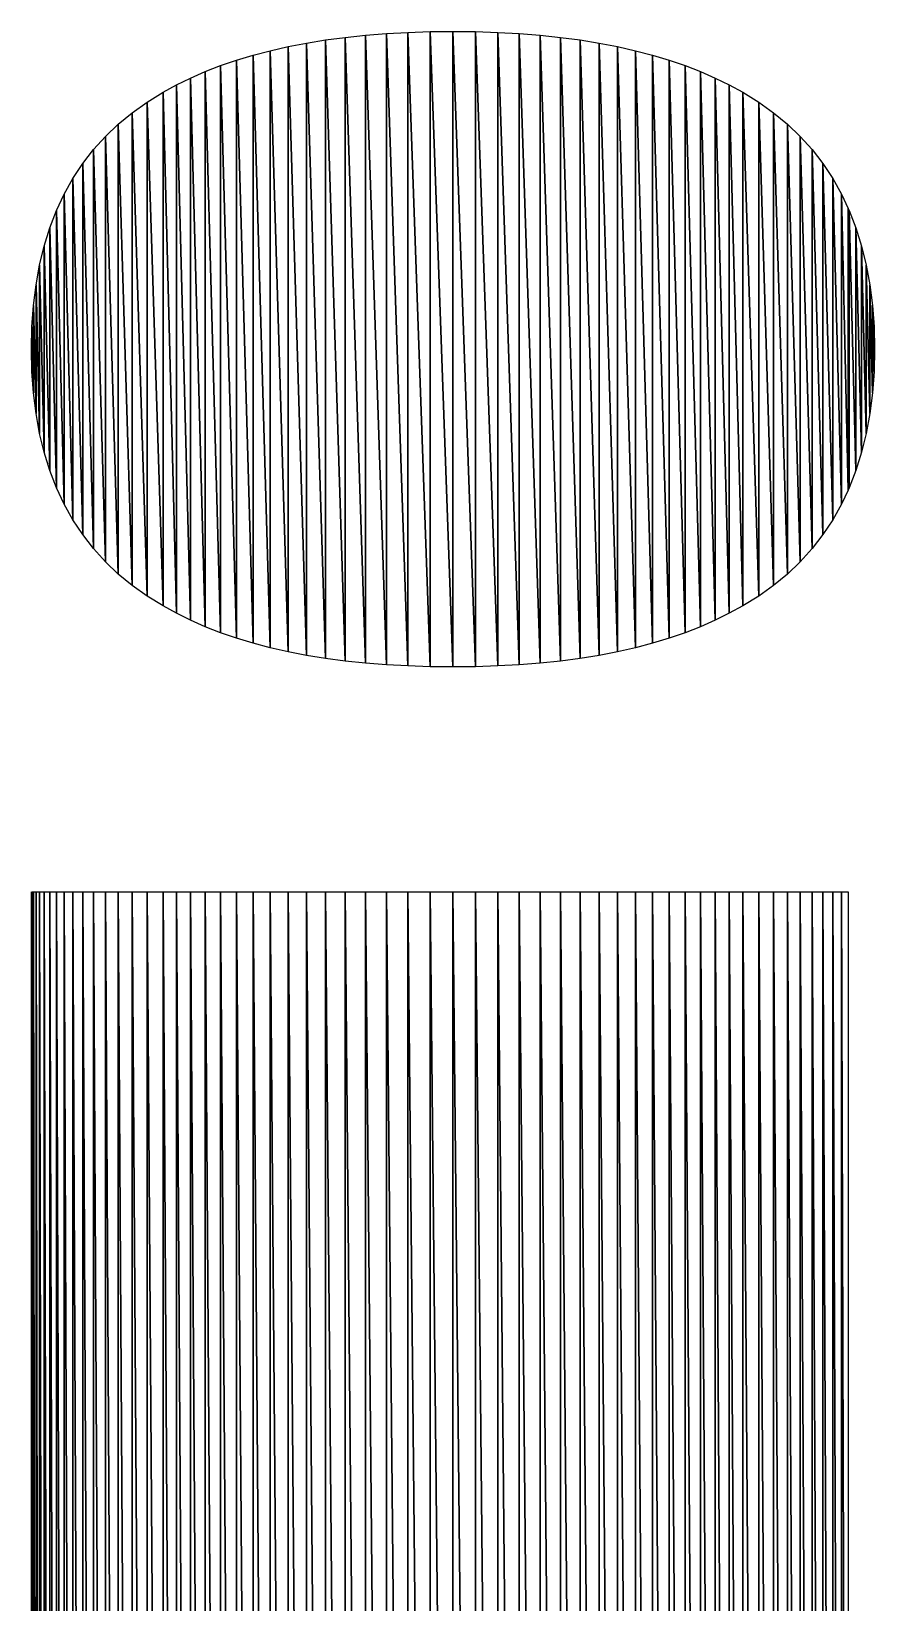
# Model space of a CAD drawing. Extents: x 0 to 4200, y 0 to 2970.
# Drawn here: x 3920.7 to 3929.3, y 324.62 to 340.65 of the extents above; entities that cross this region are included whole.
import ezdxf

# ---------------------------------------------------------------- set-up
doc = ezdxf.new("R2010")
doc.units = 0
doc.layers.get('0').update_dxf_attribs({"linetype": 'CONTINUOUS'})

msp = doc.modelspace()

# ---------------------------------------------------------------- linework, layer by layer
at = {"color": 7, "linetype": 'CONTINUOUS'}
for points in [[(3923.504614, 334.287498), (3923.316726, 340.49889), (3923.504614, 340.535269), (3923.504614, 334.287498)], [(3923.698842, 334.256099), (3923.504614, 340.535269), (3923.698842, 340.566791), (3923.698842, 334.256099)], [(3923.504614, 334.287498), (3923.504614, 340.535269), (3923.698842, 334.256099), (3923.504614, 334.287498)], [(3923.899414, 334.229582), (3923.698842, 340.566791), (3923.899414, 340.59346), (3923.899414, 334.229582)], [(3923.698842, 334.256099), (3923.698842, 340.566791), (3923.899414, 334.229582), (3923.698842, 334.256099)], [(3924.106335, 334.207928), (3923.899414, 340.59346), (3924.106335, 340.615277), (3924.106335, 334.207928)], [(3923.899414, 334.229582), (3923.899414, 340.59346), (3924.106335, 334.207928), (3923.899414, 334.229582)], [(3924.319608, 334.191118), (3924.106335, 340.615277), (3924.319608, 340.632242), (3924.319608, 334.191118)], [(3924.106335, 334.207928), (3924.106335, 340.615277), (3924.319608, 334.191118), (3924.106335, 334.207928)], [(3924.539237, 334.179135), (3924.319608, 340.632242), (3924.539237, 340.644359), (3924.539237, 334.179135)], [(3924.319608, 334.191118), (3924.319608, 340.632242), (3924.539237, 334.179135), (3924.319608, 334.191118)], [(3924.765226, 334.171959), (3924.539237, 340.644359), (3924.765226, 340.651628), (3924.765226, 334.171959)], [(3924.539237, 334.179135), (3924.539237, 340.644359), (3924.765226, 334.171959), (3924.539237, 334.179135)], [(3924.997579, 334.169571), (3924.765226, 340.651628), (3924.997579, 340.65405), (3924.997579, 334.169571)], [(3924.765226, 334.171959), (3924.765226, 340.651628), (3924.997579, 334.169571), (3924.765226, 334.171959)], [(3924.997579, 334.169571), (3924.997579, 340.65405), (3925.229746, 334.171959), (3924.997579, 334.169571)], [(3925.229746, 334.171959), (3924.997579, 340.65405), (3925.229746, 340.651628), (3925.229746, 334.171959)], [(3925.229746, 334.171959), (3925.229746, 340.651628), (3925.455575, 334.179135), (3925.229746, 334.171959)], [(3925.455575, 334.179135), (3925.229746, 340.651628), (3925.455575, 340.644359), (3925.455575, 334.179135)], [(3925.455575, 334.179135), (3925.455575, 340.644359), (3925.675075, 334.191118), (3925.455575, 334.179135)], [(3925.675075, 334.191118), (3925.455575, 340.644359), (3925.675075, 340.632242), (3925.675075, 334.191118)], [(3925.675075, 334.191118), (3925.675075, 340.632242), (3925.88825, 334.207928), (3925.675075, 334.191118)], [(3925.88825, 334.207928), (3925.675075, 340.632242), (3925.88825, 340.615277), (3925.88825, 334.207928)], [(3925.88825, 334.207928), (3925.88825, 340.615277), (3926.095107, 334.229582), (3925.88825, 334.207928)], [(3926.095107, 334.229582), (3925.88825, 340.615277), (3926.095107, 340.59346), (3926.095107, 334.229582)], [(3926.095107, 334.229582), (3926.095107, 340.59346), (3926.295652, 334.256099), (3926.095107, 334.229582)], [(3926.295652, 334.256099), (3926.095107, 340.59346), (3926.295652, 340.566791), (3926.295652, 334.256099)], [(3926.295652, 334.256099), (3926.295652, 340.566791), (3926.489892, 334.287498), (3926.295652, 334.256099)], [(3926.489892, 334.287498), (3926.295652, 340.566791), (3926.489892, 340.535269), (3926.489892, 334.287498)], [(3926.489892, 334.287498), (3926.489892, 340.535269), (3926.677833, 334.323798), (3926.489892, 334.287498)], [(3926.677833, 334.323798), (3926.489892, 340.535269), (3926.677833, 340.49889), (3926.677833, 334.323798)], [(3922.959958, 334.411175), (3922.791069, 340.360607), (3922.959958, 340.411561), (3922.959958, 334.411175)], [(3923.135176, 334.365018), (3922.959958, 340.411561), (3923.135176, 340.457655), (3923.135176, 334.365018)], [(3922.959958, 334.411175), (3922.959958, 340.411561), (3923.135176, 334.365018), (3922.959958, 334.411175)], [(3923.316726, 334.323798), (3923.135176, 340.457655), (3923.316726, 340.49889), (3923.316726, 334.323798)], [(3923.135176, 334.365018), (3923.135176, 340.457655), (3923.316726, 334.323798), (3923.135176, 334.365018)], [(3923.316726, 334.323798), (3923.316726, 340.49889), (3923.504614, 334.287498), (3923.316726, 334.323798)], [(3926.677833, 334.323798), (3926.677833, 340.49889), (3926.859481, 334.365018), (3926.677833, 334.323798)], [(3926.859481, 334.365018), (3926.677833, 340.49889), (3926.859481, 340.457655), (3926.859481, 334.365018)], [(3926.859481, 334.365018), (3926.859481, 340.457655), (3927.034842, 334.411175), (3926.859481, 334.365018)], [(3927.034842, 334.411175), (3926.859481, 340.457655), (3927.034842, 340.411561), (3927.034842, 334.411175)], [(3927.034842, 334.411175), (3927.034842, 340.411561), (3927.203923, 334.46229), (3927.034842, 334.411175)], [(3927.203923, 334.46229), (3927.034842, 340.411561), (3927.203923, 340.360607), (3927.203923, 334.46229)], [(3922.472261, 334.579465), (3922.322336, 340.178567), (3922.472261, 340.244112), (3922.472261, 334.579465)], [(3922.628505, 334.51838), (3922.472261, 340.244112), (3922.628505, 340.304791), (3922.628505, 334.51838)], [(3922.472261, 334.579465), (3922.472261, 340.244112), (3922.628505, 334.51838), (3922.472261, 334.579465)], [(3922.791069, 334.46229), (3922.628505, 340.304791), (3922.791069, 340.360607), (3922.791069, 334.46229)], [(3922.628505, 334.51838), (3922.628505, 340.304791), (3922.791069, 334.46229), (3922.628505, 334.51838)], [(3922.791069, 334.46229), (3922.791069, 340.360607), (3922.959958, 334.411175), (3922.791069, 334.46229)], [(3927.203923, 334.46229), (3927.203923, 340.360607), (3927.366729, 334.51838), (3927.203923, 334.46229)], [(3927.366729, 334.51838), (3927.203923, 340.360607), (3927.366729, 340.304791), (3927.366729, 334.51838)], [(3927.366729, 334.51838), (3927.366729, 340.304791), (3927.523268, 334.579465), (3927.366729, 334.51838)], [(3927.523268, 334.579465), (3927.366729, 340.304791), (3927.523268, 340.244112), (3927.523268, 334.579465)], [(3927.523268, 334.579465), (3927.523268, 340.244112), (3927.673544, 334.645563), (3927.523268, 334.579465)], [(3927.673544, 334.645563), (3927.523268, 340.244112), (3927.673544, 340.178567), (3927.673544, 334.645563)], [(3922.178723, 334.716693), (3922.04142, 340.032878), (3922.178723, 340.108157), (3922.178723, 334.716693)], [(3922.322336, 334.645563), (3922.178723, 340.108157), (3922.322336, 340.178567), (3922.322336, 334.645563)], [(3922.178723, 334.716693), (3922.178723, 340.108157), (3922.322336, 334.645563), (3922.178723, 334.716693)], [(3922.322336, 334.645563), (3922.322336, 340.178567), (3922.472261, 334.579465), (3922.322336, 334.645563)], [(3927.673544, 334.645563), (3927.673544, 340.178567), (3927.817565, 334.716693), (3927.673544, 334.645563)], [(3927.817565, 334.716693), (3927.673544, 340.178567), (3927.817565, 340.108157), (3927.817565, 334.716693)], [(3927.817565, 334.716693), (3927.817565, 340.108157), (3927.955337, 334.792873), (3927.817565, 334.716693)], [(3927.955337, 334.792873), (3927.817565, 340.108157), (3927.955337, 340.032878), (3927.955337, 334.792873)], [(3921.878506, 334.892461), (3921.726183, 339.824855), (3921.878506, 339.93322), (3921.878506, 334.892461)], [(3922.04142, 334.792873), (3921.878506, 339.93322), (3922.04142, 340.032878), (3922.04142, 334.792873)], [(3921.878506, 334.892461), (3921.878506, 339.93322), (3922.04142, 334.792873), (3921.878506, 334.892461)], [(3922.04142, 334.792873), (3922.04142, 340.032878), (3922.178723, 334.716693), (3922.04142, 334.792873)], [(3927.955337, 334.792873), (3927.955337, 340.032878), (3928.117479, 334.892461), (3927.955337, 334.792873)], [(3928.117479, 334.892461), (3927.955337, 340.032878), (3928.117479, 339.93322), (3928.117479, 334.892461)], [(3928.117479, 334.892461), (3928.117479, 339.93322), (3928.269266, 335.000631), (3928.117479, 334.892461)], [(3928.269266, 335.000631), (3928.117479, 339.93322), (3928.269266, 339.824855), (3928.269266, 335.000631)], [(3921.726183, 335.000631), (3921.584438, 339.707815), (3921.726183, 339.824855), (3921.726183, 335.000631)], [(3921.726183, 335.000631), (3921.726183, 339.824855), (3921.878506, 334.892461), (3921.726183, 335.000631)], [(3928.269266, 335.000631), (3928.269266, 339.824855), (3928.410686, 335.117375), (3928.269266, 335.000631)], [(3928.410686, 335.117375), (3928.269266, 339.824855), (3928.410686, 339.707815), (3928.410686, 335.117375)], [(3921.453261, 335.242687), (3921.332641, 339.447841), (3921.453261, 339.582133), (3921.453261, 335.242687)], [(3921.584438, 335.117375), (3921.453261, 339.582133), (3921.584438, 339.707815), (3921.584438, 335.117375)], [(3921.453261, 335.242687), (3921.453261, 339.582133), (3921.584438, 335.117375), (3921.453261, 335.242687)], [(3921.584438, 335.117375), (3921.584438, 339.707815), (3921.726183, 335.000631), (3921.584438, 335.117375)], [(3928.410686, 335.117375), (3928.410686, 339.707815), (3928.541723, 335.242687), (3928.410686, 335.117375)], [(3928.541723, 335.242687), (3928.410686, 339.707815), (3928.541723, 339.582133), (3928.541723, 335.242687)], [(3928.541723, 335.242687), (3928.541723, 339.582133), (3928.662362, 335.376558), (3928.541723, 335.242687)], [(3928.662362, 335.376558), (3928.541723, 339.582133), (3928.662362, 339.447841), (3928.662362, 335.376558)], [(3921.332641, 335.376558), (3921.222567, 339.304974), (3921.332641, 339.447841), (3921.332641, 335.376558)], [(3921.332641, 335.376558), (3921.332641, 339.447841), (3921.453261, 335.242687), (3921.332641, 335.376558)], [(3928.662362, 335.376558), (3928.662362, 339.447841), (3928.772589, 335.51898), (3928.662362, 335.376558)], [(3928.772589, 335.51898), (3928.662362, 339.447841), (3928.772589, 339.304974), (3928.772589, 335.51898)], [(3921.222567, 335.51898), (3921.123028, 339.153563), (3921.222567, 339.304974), (3921.222567, 335.51898)], [(3921.222567, 335.51898), (3921.222567, 339.304974), (3921.332641, 335.376558), (3921.222567, 335.51898)], [(3928.772589, 335.51898), (3928.772589, 339.304974), (3928.872388, 335.669946), (3928.772589, 335.51898)], [(3928.872388, 335.669946), (3928.772589, 339.304974), (3928.872388, 339.153563), (3928.872388, 335.669946)], [(3921.123028, 335.669946), (3921.034013, 338.993641), (3921.123028, 339.153563), (3921.123028, 335.669946)], [(3921.123028, 335.669946), (3921.123028, 339.153563), (3921.222567, 335.51898), (3921.123028, 335.669946)], [(3928.872388, 335.669946), (3928.872388, 339.153563), (3928.961745, 335.829447), (3928.872388, 335.669946)], [(3928.961745, 335.829447), (3928.872388, 339.153563), (3928.961745, 338.993641), (3928.961745, 335.829447)], [(3921.034013, 335.829447), (3920.955512, 338.825241), (3921.034013, 338.993641), (3921.034013, 335.829447)], [(3921.034013, 335.829447), (3921.034013, 338.993641), (3921.123028, 335.669946), (3921.034013, 335.829447)], [(3928.961745, 335.829447), (3928.961745, 338.993641), (3929.029869, 335.974527), (3928.961745, 335.829447)], [(3929.029869, 335.974527), (3928.961745, 338.993641), (3929.029869, 338.848241), (3929.029869, 335.974527)], [(3920.955512, 335.997477), (3920.887512, 338.648396), (3920.955512, 338.825241), (3920.955512, 335.997477)], [(3920.955512, 335.997477), (3920.955512, 338.825241), (3921.034013, 335.829447), (3920.955512, 335.997477)], [(3929.029869, 335.974527), (3929.029869, 338.848241), (3929.040645, 335.997477), (3929.029869, 335.974527)], [(3929.040645, 335.997477), (3929.029869, 338.848241), (3929.040645, 338.825241), (3929.040645, 335.997477)], [(3929.040645, 335.997477), (3929.040645, 338.825241), (3929.109073, 336.174026), (3929.040645, 335.997477)], [(3929.109073, 336.174026), (3929.040645, 338.825241), (3929.109073, 338.648396), (3929.109073, 336.174026)], [(3920.887512, 336.174026), (3920.830005, 338.463138), (3920.887512, 338.648396), (3920.887512, 336.174026)], [(3920.887512, 336.174026), (3920.887512, 338.648396), (3920.955512, 335.997477), (3920.887512, 336.174026)], [(3929.109073, 336.174026), (3929.109073, 338.648396), (3929.167014, 336.359088), (3929.109073, 336.174026)], [(3929.167014, 336.359088), (3929.109073, 338.648396), (3929.167014, 338.463138), (3929.167014, 336.359088)], [(3920.830005, 336.359088), (3920.782977, 338.269501), (3920.830005, 338.463138), (3920.830005, 336.359088)], [(3920.830005, 336.359088), (3920.830005, 338.463138), (3920.887512, 336.174026), (3920.830005, 336.359088)], [(3929.167014, 336.359088), (3929.167014, 338.463138), (3929.214454, 336.552655), (3929.167014, 336.359088)], [(3929.214454, 336.552655), (3929.167014, 338.463138), (3929.214454, 338.269501), (3929.214454, 336.552655)], [(3920.782977, 336.552655), (3920.74642, 338.067517), (3920.782977, 338.269501), (3920.782977, 336.552655)], [(3920.782977, 336.552655), (3920.782977, 338.269501), (3920.830005, 336.359088), (3920.782977, 336.552655)], [(3929.214454, 336.552655), (3929.214454, 338.269501), (3929.251377, 336.754718), (3929.214454, 336.552655)], [(3929.251377, 336.754718), (3929.214454, 338.269501), (3929.251377, 338.067517), (3929.251377, 336.754718)], [(3920.74642, 336.754718), (3920.72032, 337.857218), (3920.74642, 338.067517), (3920.74642, 336.754718)], [(3920.74642, 336.754718), (3920.74642, 338.067517), (3920.782977, 336.552655), (3920.74642, 336.754718)], [(3929.251377, 336.754718), (3929.251377, 338.067517), (3929.277769, 336.96527), (3929.251377, 336.754718)], [(3929.277769, 336.96527), (3929.251377, 338.067517), (3929.277769, 337.857218), (3929.277769, 336.96527)], [(3920.72032, 336.96527), (3920.704669, 337.638639), (3920.72032, 337.857218), (3920.72032, 336.96527)], [(3920.72032, 336.96527), (3920.72032, 337.857218), (3920.74642, 336.754718), (3920.72032, 336.96527)], [(3929.277769, 336.96527), (3929.277769, 337.857218), (3929.293616, 337.184304), (3929.277769, 336.96527)], [(3929.293616, 337.184304), (3929.277769, 337.857218), (3929.293616, 337.638639), (3929.293616, 337.184304)], [(3920.704669, 337.184304), (3920.699454, 337.41181), (3920.704669, 337.638639), (3920.704669, 337.184304)], [(3920.704669, 337.184304), (3920.704669, 337.638639), (3920.72032, 336.96527), (3920.704669, 337.184304)], [(3929.293616, 337.184304), (3929.293616, 337.638639), (3929.298901, 337.41181), (3929.293616, 337.184304)], [(3920.699454, 308.857086), (3920.699454, 331.875603), (3920.704669, 308.857086)], [(3920.704669, 308.857086), (3920.699454, 331.875603), (3920.704669, 308.857086)], [(3920.704669, 308.857086), (3920.704669, 331.875603), (3920.72032, 308.857086), (3920.704669, 308.857086)], [(3920.72032, 308.857086), (3920.704669, 331.875603), (3920.72032, 331.875603), (3920.72032, 308.857086)], [(3920.72032, 308.857086), (3920.72032, 331.875603), (3920.74642, 308.857086), (3920.72032, 308.857086)], [(3920.74642, 308.857086), (3920.72032, 331.875603), (3920.74642, 331.875603), (3920.74642, 308.857086)], [(3920.74642, 308.857086), (3920.74642, 331.875603), (3920.782977, 308.857086), (3920.74642, 308.857086)], [(3920.782977, 308.857086), (3920.74642, 331.875603), (3920.782977, 331.875603), (3920.782977, 308.857086)], [(3920.782977, 308.857086), (3920.782977, 331.875603), (3920.830005, 308.857086), (3920.782977, 308.857086)], [(3920.830005, 308.857086), (3920.782977, 331.875603), (3920.830005, 331.875603), (3920.830005, 308.857086)], [(3920.830005, 308.857086), (3920.830005, 331.875603), (3920.887512, 308.857086), (3920.830005, 308.857086)], [(3920.887512, 308.857086), (3920.830005, 331.875603), (3920.887512, 331.875603), (3920.887512, 308.857086)], [(3920.887512, 308.857086), (3920.887512, 331.875603), (3920.955512, 308.857086), (3920.887512, 308.857086)], [(3920.955512, 308.857086), (3920.887512, 331.875603), (3920.955512, 331.875603), (3920.955512, 308.857086)], [(3920.955512, 308.857086), (3920.955512, 331.875603), (3921.034013, 308.857086), (3920.955512, 308.857086)], [(3921.034013, 308.857086), (3920.955512, 331.875603), (3921.034013, 331.875603), (3921.034013, 308.857086)], [(3921.034013, 308.857086), (3921.034013, 331.875603), (3921.123028, 308.857086), (3921.034013, 308.857086)], [(3921.123028, 308.857086), (3921.034013, 331.875603), (3921.123028, 331.875603), (3921.123028, 308.857086)], [(3921.123028, 308.857086), (3921.123028, 331.875603), (3921.222567, 308.857086), (3921.123028, 308.857086)], [(3921.222567, 308.857086), (3921.123028, 331.875603), (3921.222567, 331.875603), (3921.222567, 308.857086)], [(3921.222567, 308.857086), (3921.222567, 331.875603), (3921.332641, 308.857086), (3921.222567, 308.857086)], [(3921.332641, 308.857086), (3921.222567, 331.875603), (3921.332641, 331.875603), (3921.332641, 308.857086)], [(3921.332641, 308.857086), (3921.332641, 331.875603), (3921.453261, 308.857086), (3921.332641, 308.857086)], [(3921.453261, 308.857086), (3921.332641, 331.875603), (3921.453261, 331.875603), (3921.453261, 308.857086)], [(3921.453261, 308.857086), (3921.453261, 331.875603), (3921.584438, 308.857086), (3921.453261, 308.857086)], [(3921.584438, 308.857086), (3921.453261, 331.875603), (3921.584438, 331.875603), (3921.584438, 308.857086)], [(3921.584438, 308.857086), (3921.584438, 331.875603), (3921.726183, 308.857086), (3921.584438, 308.857086)], [(3921.726183, 308.857086), (3921.584438, 331.875603), (3921.726183, 331.875603), (3921.726183, 308.857086)], [(3921.726183, 308.857086), (3921.726183, 331.875603), (3921.878506, 308.857086), (3921.726183, 308.857086)], [(3921.878506, 308.857086), (3921.726183, 331.875603), (3921.878506, 331.875603), (3921.878506, 308.857086)], [(3921.878506, 308.857086), (3921.878506, 331.875603), (3922.04142, 308.857086), (3921.878506, 308.857086)], [(3922.04142, 308.857086), (3921.878506, 331.875603), (3922.04142, 331.875603), (3922.04142, 308.857086)], [(3922.04142, 308.857086), (3922.04142, 331.875603), (3922.178723, 308.857086), (3922.04142, 308.857086)], [(3922.178723, 308.857086), (3922.04142, 331.875603), (3922.178723, 331.875603), (3922.178723, 308.857086)], [(3922.178723, 308.857086), (3922.178723, 331.875603), (3922.322336, 308.857086), (3922.178723, 308.857086)], [(3922.322336, 308.857086), (3922.178723, 331.875603), (3922.322336, 331.875603), (3922.322336, 308.857086)], [(3922.322336, 308.857086), (3922.322336, 331.875603), (3922.472261, 308.857086), (3922.322336, 308.857086)], [(3922.472261, 308.857086), (3922.322336, 331.875603), (3922.472261, 331.875603), (3922.472261, 308.857086)], [(3922.472261, 308.857086), (3922.472261, 331.875603), (3922.628505, 308.857086), (3922.472261, 308.857086)], [(3922.628505, 308.857086), (3922.472261, 331.875603), (3922.628505, 331.875603), (3922.628505, 308.857086)], [(3922.628505, 308.857086), (3922.628505, 331.875603), (3922.791069, 308.857086), (3922.628505, 308.857086)], [(3922.791069, 308.857086), (3922.628505, 331.875603), (3922.791069, 331.875603), (3922.791069, 308.857086)], [(3922.791069, 308.857086), (3922.791069, 331.875603), (3922.959958, 308.857086), (3922.791069, 308.857086)], [(3922.959958, 308.857086), (3922.791069, 331.875603), (3922.959958, 331.875603), (3922.959958, 308.857086)], [(3922.959958, 308.857086), (3922.959958, 331.875603), (3923.135176, 308.857086), (3922.959958, 308.857086)], [(3923.135176, 308.857086), (3922.959958, 331.875603), (3923.135176, 331.875603), (3923.135176, 308.857086)], [(3923.135176, 308.857086), (3923.135176, 331.875603), (3923.316726, 308.857086), (3923.135176, 308.857086)], [(3923.316726, 308.857086), (3923.135176, 331.875603), (3923.316726, 331.875603), (3923.316726, 308.857086)], [(3923.316726, 308.857086), (3923.316726, 331.875603), (3923.504614, 308.857086), (3923.316726, 308.857086)], [(3923.504614, 308.857086), (3923.316726, 331.875603), (3923.504614, 331.875603), (3923.504614, 308.857086)], [(3923.504614, 308.857086), (3923.504614, 331.875603), (3923.698842, 308.857086), (3923.504614, 308.857086)], [(3923.698842, 308.857086), (3923.504614, 331.875603), (3923.698842, 331.875603), (3923.698842, 308.857086)], [(3923.698842, 308.857086), (3923.698842, 331.875603), (3923.899414, 308.857086), (3923.698842, 308.857086)], [(3923.899414, 308.857086), (3923.698842, 331.875603), (3923.899414, 331.875603), (3923.899414, 308.857086)], [(3923.899414, 308.857086), (3923.899414, 331.875603), (3924.106335, 308.857086), (3923.899414, 308.857086)], [(3924.106335, 308.857086), (3923.899414, 331.875603), (3924.106335, 331.875603), (3924.106335, 308.857086)], [(3924.106335, 308.857086), (3924.106335, 331.875603), (3924.319608, 308.857086), (3924.106335, 308.857086)], [(3924.319608, 308.857086), (3924.106335, 331.875603), (3924.319608, 331.875603), (3924.319608, 308.857086)], [(3924.319608, 308.857086), (3924.319608, 331.875603), (3924.539237, 308.857086), (3924.319608, 308.857086)], [(3924.539237, 308.857086), (3924.319608, 331.875603), (3924.539237, 331.875603), (3924.539237, 308.857086)], [(3924.539237, 308.857086), (3924.539237, 331.875603), (3924.765226, 308.857086), (3924.539237, 308.857086)], [(3924.765226, 308.857086), (3924.539237, 331.875603), (3924.765226, 331.875603), (3924.765226, 308.857086)], [(3924.765226, 308.857086), (3924.765226, 331.875603), (3924.997579, 308.857086), (3924.765226, 308.857086)], [(3924.997579, 308.857086), (3924.765226, 331.875603), (3924.997579, 331.875603), (3924.997579, 308.857086)], [(3924.997579, 308.857086), (3924.997579, 331.875603), (3925.229746, 308.857086), (3924.997579, 308.857086)], [(3925.229746, 308.857086), (3924.997579, 331.875603), (3925.229746, 331.875603), (3925.229746, 308.857086)], [(3925.229746, 308.857086), (3925.229746, 331.875603), (3925.455575, 308.857086), (3925.229746, 308.857086)], [(3925.455575, 308.857086), (3925.229746, 331.875603), (3925.455575, 331.875603), (3925.455575, 308.857086)], [(3925.455575, 308.857086), (3925.455575, 331.875603), (3925.675075, 308.857086), (3925.455575, 308.857086)], [(3925.675075, 308.857086), (3925.455575, 331.875603), (3925.675075, 331.875603), (3925.675075, 308.857086)], [(3925.675075, 308.857086), (3925.675075, 331.875603), (3925.88825, 308.857086), (3925.675075, 308.857086)], [(3925.88825, 308.857086), (3925.675075, 331.875603), (3925.88825, 331.875603), (3925.88825, 308.857086)], [(3925.88825, 308.857086), (3925.88825, 331.875603), (3926.095107, 308.857086), (3925.88825, 308.857086)], [(3926.095107, 308.857086), (3925.88825, 331.875603), (3926.095107, 331.875603), (3926.095107, 308.857086)], [(3926.095107, 308.857086), (3926.095107, 331.875603), (3926.295652, 308.857086), (3926.095107, 308.857086)], [(3926.295652, 308.857086), (3926.095107, 331.875603), (3926.295652, 331.875603), (3926.295652, 308.857086)], [(3926.295652, 308.857086), (3926.295652, 331.875603), (3926.489892, 308.857086), (3926.295652, 308.857086)], [(3926.489892, 308.857086), (3926.295652, 331.875603), (3926.489892, 331.875603), (3926.489892, 308.857086)], [(3926.489892, 308.857086), (3926.489892, 331.875603), (3926.677833, 308.857086), (3926.489892, 308.857086)], [(3926.677833, 308.857086), (3926.489892, 331.875603), (3926.677833, 331.875603), (3926.677833, 308.857086)], [(3926.677833, 308.857086), (3926.677833, 331.875603), (3926.859481, 308.857086), (3926.677833, 308.857086)], [(3926.859481, 308.857086), (3926.677833, 331.875603), (3926.859481, 331.875603), (3926.859481, 308.857086)], [(3926.859481, 308.857086), (3926.859481, 331.875603), (3927.034842, 308.857086), (3926.859481, 308.857086)], [(3927.034842, 308.857086), (3926.859481, 331.875603), (3927.034842, 331.875603), (3927.034842, 308.857086)], [(3927.034842, 308.857086), (3927.034842, 331.875603), (3927.203923, 308.857086), (3927.034842, 308.857086)], [(3927.203923, 308.857086), (3927.034842, 331.875603), (3927.203923, 331.875603), (3927.203923, 308.857086)], [(3927.203923, 308.857086), (3927.203923, 331.875603), (3927.366729, 308.857086), (3927.203923, 308.857086)], [(3927.366729, 308.857086), (3927.203923, 331.875603), (3927.366729, 331.875603), (3927.366729, 308.857086)], [(3927.366729, 308.857086), (3927.366729, 331.875603), (3927.523268, 308.857086), (3927.366729, 308.857086)], [(3927.523268, 308.857086), (3927.366729, 331.875603), (3927.523268, 331.875603), (3927.523268, 308.857086)], [(3927.523268, 308.857086), (3927.523268, 331.875603), (3927.673544, 308.857086), (3927.523268, 308.857086)], [(3927.673544, 308.857086), (3927.523268, 331.875603), (3927.673544, 331.875603), (3927.673544, 308.857086)], [(3927.673544, 308.857086), (3927.673544, 331.875603), (3927.817565, 308.857086), (3927.673544, 308.857086)], [(3927.817565, 308.857086), (3927.673544, 331.875603), (3927.817565, 331.875603), (3927.817565, 308.857086)], [(3927.817565, 308.857086), (3927.817565, 331.875603), (3927.955337, 308.857086), (3927.817565, 308.857086)], [(3927.955337, 308.857086), (3927.817565, 331.875603), (3927.955337, 331.875603), (3927.955337, 308.857086)], [(3927.955337, 308.857086), (3927.955337, 331.875603), (3928.117479, 308.857086), (3927.955337, 308.857086)], [(3928.117479, 308.857086), (3927.955337, 331.875603), (3928.117479, 331.875603), (3928.117479, 308.857086)], [(3928.117479, 308.857086), (3928.117479, 331.875603), (3928.269266, 308.857086), (3928.117479, 308.857086)], [(3928.269266, 308.857086), (3928.117479, 331.875603), (3928.269266, 331.875603), (3928.269266, 308.857086)], [(3928.269266, 308.857086), (3928.269266, 331.875603), (3928.410686, 308.857086), (3928.269266, 308.857086)], [(3928.410686, 308.857086), (3928.269266, 331.875603), (3928.410686, 331.875603), (3928.410686, 308.857086)], [(3928.410686, 308.857086), (3928.410686, 331.875603), (3928.541723, 308.857086), (3928.410686, 308.857086)], [(3928.541723, 308.857086), (3928.410686, 331.875603), (3928.541723, 331.875603), (3928.541723, 308.857086)], [(3928.541723, 308.857086), (3928.541723, 331.875603), (3928.662362, 308.857086), (3928.541723, 308.857086)], [(3928.662362, 308.857086), (3928.541723, 331.875603), (3928.662362, 331.875603), (3928.662362, 308.857086)], [(3928.662362, 308.857086), (3928.662362, 331.875603), (3928.772589, 308.857086), (3928.662362, 308.857086)], [(3928.772589, 308.857086), (3928.662362, 331.875603), (3928.772589, 331.875603), (3928.772589, 308.857086)], [(3928.772589, 308.857086), (3928.772589, 331.875603), (3928.872388, 308.857086), (3928.772589, 308.857086)], [(3928.872388, 308.857086), (3928.772589, 331.875603), (3928.872388, 331.875603), (3928.872388, 308.857086)], [(3928.872388, 308.857086), (3928.872388, 331.875603), (3928.961745, 308.857086), (3928.872388, 308.857086)], [(3928.961745, 308.857086), (3928.872388, 331.875603), (3928.961745, 331.875603), (3928.961745, 308.857086)], [(3928.961745, 308.857086), (3928.961745, 331.875603), (3929.029869, 308.857086), (3928.961745, 308.857086)], [(3929.029869, 308.857086), (3928.961745, 331.875603), (3929.029869, 331.875603), (3929.029869, 308.857086)]]:
    msp.add_lwpolyline(points, close=True, dxfattribs=at)

doc.saveas('drawing.dxf')
